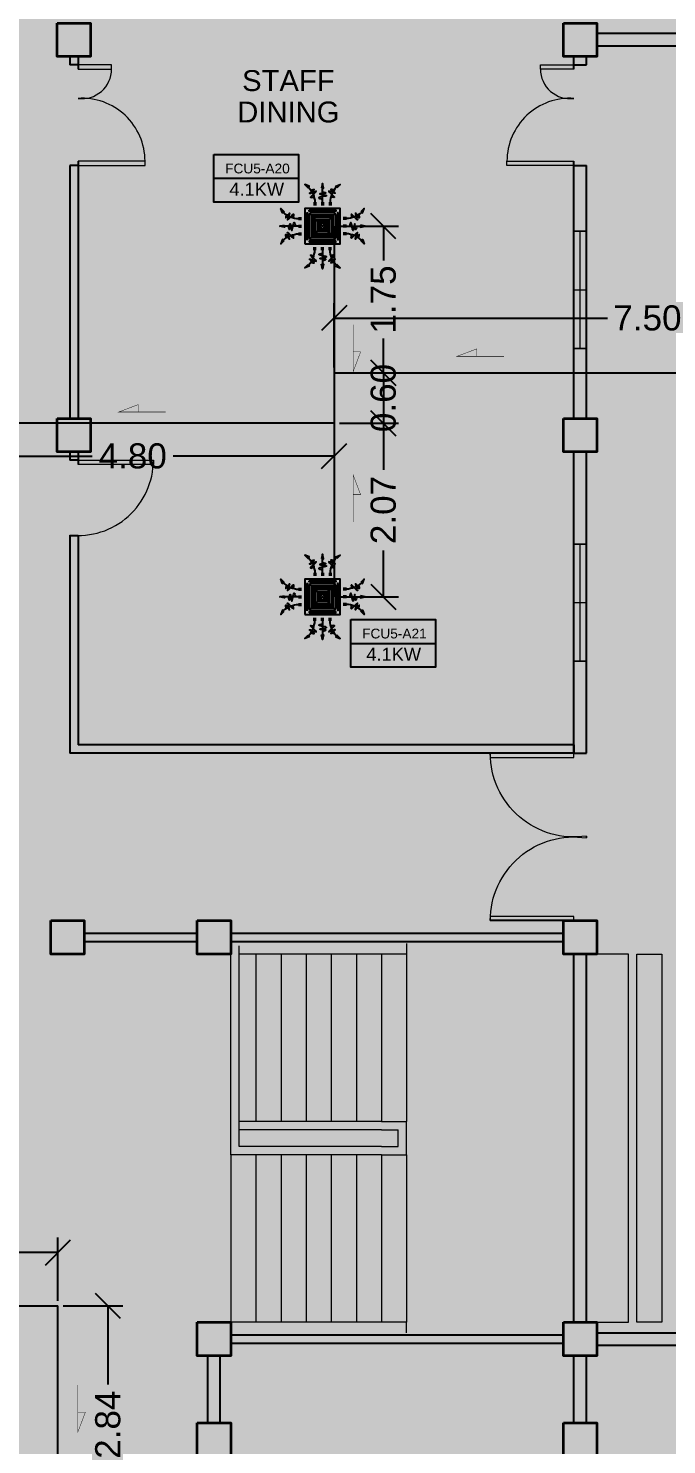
# Model space of a CAD drawing. Header units: millimetres. Extents: x -60 to 576, y -39 to 287.
# Drawn here: x 172.29 to 179.92, y 109.73 to 126.65 of the extents above; entities that cross this region are included whole.
import ezdxf

# ---------------------------------------------------------------- set-up
doc = ezdxf.new("R2010")
doc.units = ezdxf.units.MM
doc.header["$MEASUREMENT"] = 0
for name, color, linetype in [('AIR', 7, 'Continuous'), ('AIR-00', 7, 'Continuous'), ('AIR-01', 7, 'Continuous'), ('AIR-02', 7, 'Continuous'), ('AIR-04', 7, 'Continuous'), ('DRAIN PIPE', 7, 'Continuous'), ('fcu drain', 7, 'Continuous'), ('label', 7, 'Continuous'), ('Legends', 7, 'Continuous'), ('M-AC-TEXT', 7, 'Continuous')]:
    doc.layers.add(name, color=color, linetype=linetype)
doc.styles.add('ar-dim-axis', font='romans.shx', dxfattribs={"width": 0.8})
doc.styles.add('OIP FONT', font='GOTHIC.TTF', dxfattribs={"height": 150})
doc.styles.get("Standard").update_dxf_attribs({"font": 'arial.ttf'})
doc.styles.add('SWISSLT175', font='swissl.ttf', dxfattribs={"height": 0.175})
doc.dimstyles.new('ar-dim-axis', dxfattribs={"dimtxt": 350, "dimasz": 250, "dimexe": 75, "dimexo": 75, "dimgap": 200, "dimtad": 1, "dimdec": 0, "dimzin": 12, "dimdsep": 46, "dimtxsty": 'ar-dim-axis', "dimblk": 'ARCHTICK', "dimcen": 120, "dimclrd": 11, "dimclre": 8, "dimclrt": 4, "dimadec": 0, "dimazin": 3, "dimtm": 1, "dimtfac": 1, "dimtdec": 0, "dimtix": 1, "dimtmove": 2, "dimatfit": 3, "dimldrblk": 'ARCHTICK', "dimfxl": 1, "dimtolj": 1, "dimtzin": 0, "dimarcsym": 1})
doc.dimstyles.new('Copy of dimension', dxfattribs={"dimtxt": 0.3, "dimasz": 0.3, "dimexe": 0.18, "dimexo": 0.0625, "dimgap": 0.09, "dimtad": 0, "dimzin": 0, "dimdsep": 46, "dimtxsty": 'Standard', "dimblk": 'OBLIQUE', "dimcen": 0.09, "dimclrd": 256, "dimclre": 256, "dimclrt": 256, "dimadec": 0, "dimazin": 0, "dimtfac": 1, "dimtofl": 0, "dimtmove": 0, "dimatfit": 3, "dimldrblk": 'OBLIQUE', "dimfxl": 1, "dimtolj": 1, "dimtzin": 0, "dimarcsym": 0})

# ---------------------------------------------------------------- blocks, each defined once
blk = doc.blocks.new('_ARCHTICK')
at = {"color": 0, "linetype": 'ByBlock', "const_width": 0.15}
blk.add_lwpolyline([(-0.5, -0.5), (0.5, 0.5)], dxfattribs=at)
blk = doc.blocks.new('FCU-13000P (CASSETTE SPLIT)')
at = {"layer": 'AIR-00', "ltscale": 3}
for p, q in [((-7.105427357601002e-15, 0.5227760220777427), (-7.105427357601002e-15, 0.999858067324416)), ((-0.1934974863815064, 0.5583965329426945), (-0.1934974863815064, 0.4871555112127943)), ((-0.1618149178217116, 0.5583965329426945), (-0.1618149178217116, 0.4871555112127943)), ((-0.01584128427990628, 0.5583965329426945), (-0.01584128427990628, 0.4871555112127943)), ((0.01584128427989029, 0.5583965329426945), (0.01584128427989029, 0.4871555112127943)), ((0.1618149178217116, 0.5583965329426945), (0.1618149178217116, 0.4871555112127943)), ((0.1934974863815064, 0.5583965329426945), (0.1934974863815064, 0.4871555112127943)), ((-0.5227760220777427, 7.105427357601002e-15), (-0.999858067324416, 7.105427357601002e-15)), ((-0.5583965329426945, 0.1934974863815064), (-0.4871555112127934, 0.1934974863815064)), ((-0.5583965329426945, 0.1618149178217116), (-0.4871555112127934, 0.1618149178217116)), ((-0.5583965329426945, 0.01584128427990628), (-0.4871555112127934, 0.01584128427990628)), ((0.5583965329426945, 0.1934974863815064), (0.4871555112127934, 0.1934974863815064)), ((0.5583965329426945, 0.1618149178217116), (0.4871555112127934, 0.1618149178217116)), ((0.5583965329426945, 0.01584128427990628), (0.4871555112127934, 0.01584128427990628)), ((0.5227760220777427, 7.105427357601002e-15), (0.999858067324416, 7.105427357601002e-15)), ((-0.5583965329426945, -0.01584128427989029), (-0.4871555112127934, -0.01584128427989029)), ((-0.5583965329426945, -0.1618149178217116), (-0.4871555112127934, -0.1618149178217116)), ((-0.5583965329426945, -0.1934974863815064), (-0.4871555112127934, -0.1934974863815064)), ((0.5583965329426945, -0.01584128427989029), (0.4871555112127934, -0.01584128427989029)), ((0.5583965329426945, -0.1618149178217116), (0.4871555112127934, -0.1618149178217116)), ((0.5583965329426945, -0.1934974863815064), (0.4871555112127934, -0.1934974863815064)), ((-0.1934974863815064, -0.5583965329426945), (-0.1934974863815064, -0.4871555112127943)), ((-0.1618149178217116, -0.5583965329426945), (-0.1618149178217116, -0.4871555112127943)), ((-0.01584128427990628, -0.5583965329426945), (-0.01584128427990628, -0.4871555112127943)), ((-7.105427357601002e-15, -0.5227760220777427), (-7.105427357601002e-15, -0.999858067324416)), ((0.01584128427989029, -0.5583965329426945), (0.01584128427989029, -0.4871555112127943)), ((0.1618149178217116, -0.5583965329426945), (0.1618149178217116, -0.4871555112127943)), ((0.1934974863815064, -0.5583965329426945), (0.1934974863815064, -0.4871555112127943))]:
    blk.add_line(p, q, dxfattribs=at)
at = {"layer": 'AIR-00'}
for p, q in [((0.2953553390593271, -0.2953553390593253), (-0.2953553390593271, 0.2953553390593253)), ((0.2953553390593271, 0.2953553390593253), (-0.2953553390593271, -0.2953553390593253))]:
    blk.add_line(p, q, dxfattribs=at)
at = {"layer": 'AIR-00', "ltscale": 3}
for points in [[(-0.02231249897048215, 0.8900557322108931), (0.02231249897046617, 0.8900557322108931), (-8.881784197001252e-15, 0.999858067324416)], [(-0.3354339739758903, 0.8949367535147612), (-0.311302411150054, 0.9324741763992979), (-0.4157311477908916, 0.9730825421665728)], [(0.3354339739758903, 0.8949367535147612), (0.311302411150054, 0.9324741763992979), (0.4157311477908916, 0.9730825421665728)], [(-0.8949367535147612, 0.3354339739758903), (-0.9324741763992979, 0.311302411150054), (-0.9730825421665728, 0.4157311477908916)], [(0.8949367535147612, 0.3354339739758903), (0.9324741763992979, 0.311302411150054), (0.9730825421665728, 0.4157311477908916)], [(-0.8900557322108931, 0.02231249897048215), (-0.8900557322108931, -0.02231249897046617), (-0.999858067324416, 8.881784197001252e-15)], [(0.8900557322108931, 0.02231249897048215), (0.8900557322108931, -0.02231249897046617), (0.999858067324416, 8.881784197001252e-15)], [(-0.8949367535147612, -0.3354339739758903), (-0.9324741763992979, -0.311302411150054), (-0.9730825421665728, -0.4157311477908916)], [(0.8949367535147612, -0.3354339739758903), (0.9324741763992979, -0.311302411150054), (0.9730825421665728, -0.4157311477908916)], [(-0.3354339739758903, -0.8949367535147612), (-0.311302411150054, -0.9324741763992979), (-0.4157311477908916, -0.9730825421665728)], [(-0.02231249897048215, -0.8900557322108931), (0.02231249897046617, -0.8900557322108931), (-8.881784197001252e-15, -0.999858067324416)], [(0.3354339739758903, -0.8949367535147612), (0.311302411150054, -0.9324741763992979), (0.4157311477908916, -0.9730825421665728)]]:
    blk.add_lwpolyline(points, close=True, dxfattribs=at)
at = {"layer": 'AIR-00'}
for points in [[(-0.3233681925629757, 0.9137054649570295, -0.1718088678768037), (-0.1776562021016108, 0.5583965329426945), (-0.1776562021016108, 0.5222310829013512)], [(0.3233681925629757, 0.9137054649570295, 0.1718088678768037), (0.1776562021016108, 0.5583965329426945), (0.1776562021016108, 0.5222310829013512)], [(-0.9137054649570295, 0.3233681925629757, 0.1718088678768037), (-0.5583965329426945, 0.1776562021016108), (-0.5222310829013512, 0.1776562021016108)], [(0.9137054649570295, 0.3233681925629757, -0.1718088678768037), (0.5583965329426945, 0.1776562021016108), (0.5222310829013512, 0.1776562021016108)], [(-0.9137054649570295, -0.3233681925629757, -0.1718088678768037), (-0.5583965329426945, -0.1776562021016108), (-0.5222310829013512, -0.1776562021016108)], [(0.9137054649570295, -0.3233681925629757, 0.1718088678768037), (0.5583965329426945, -0.1776562021016108), (0.5222310829013512, -0.1776562021016108)], [(-0.3233681925629757, -0.9137054649570295, 0.1718088678768037), (-0.1776562021016108, -0.5583965329426945), (-0.1776562021016108, -0.5222310829013512)], [(0.3233681925629757, -0.9137054649570295, -0.1718088678768037), (0.1776562021016108, -0.5583965329426945), (0.1776562021016108, -0.5222310829013512)]]:
    blk.add_lwpolyline(points, format="xyb", dxfattribs=at)
for points in [[(-0.2599999999999998, -0.259999999999998), (0.2599999999999998, -0.2599999999999962), (0.2600000000000007, 0.259999999999998), (-0.2599999999999998, 0.259999999999998)], [(-0.2100000000000009, -0.2099999999999991), (0.2100000000000026, -0.2099999999999973), (0.2100000000000009, 0.2099999999999991), (-0.2100000000000009, 0.2099999999999991)], [(-0.160000000000001, -0.1599999999999984), (0.1600000000000028, -0.1599999999999966), (0.160000000000001, 0.1599999999999984), (-0.160000000000001, 0.1599999999999984)], [(-0.1100000000000012, -0.1099999999999994), (0.110000000000003, -0.1099999999999977), (0.1100000000000012, 0.1099999999999994), (-0.1100000000000012, 0.1099999999999994)], [(-0.06000000000000139, -0.05999999999999872), (0.06000000000000316, -0.05999999999999694), (0.06000000000000139, 0.05999999999999872), (-0.06000000000000139, 0.05999999999999872)]]:
    blk.add_lwpolyline(points, close=True, dxfattribs=at)
at = {"layer": 'AIR-00', "ltscale": 3}
for points in [[(-0.2677478374719957, 0.8404580605517644), (-0.2311577860871346, 0.8521369272970549), (-0.1336933111678267, 0.8824412830765702), (-0.422244853896613, 0.7038013426221994), (0.004842014239526904, 0.9030058120233662), (-0.358385268367277, 0.6454544827540296), (-0.2387546223537829, 0.6780035992551685), (-0.199446847060301, 0.6895241051866989)], [(0.2677478374719957, 0.8404580605517644), (0.2311577860871346, 0.8521369272970549), (0.1336933111678267, 0.8824412830765702), (0.422244853896613, 0.7038013426221994), (-0.004842014239526904, 0.9030058120233662), (0.358385268367277, 0.6454544827540296), (0.2387546223537829, 0.6780035992551685), (0.199446847060301, 0.6895241051866989)], [(-0.8404580605517644, 0.2677478374719957), (-0.8521369272970549, 0.2311577860871346), (-0.8824412830765702, 0.1336933111678267), (-0.7038013426221994, 0.422244853896613), (-0.9030058120233662, -0.004842014239526904), (-0.6454544827540296, 0.358385268367277), (-0.6780035992551685, 0.2387546223537829), (-0.6895241051866989, 0.199446847060301)], [(0.8404580605517644, 0.2677478374719957), (0.8521369272970549, 0.2311577860871346), (0.8824412830765702, 0.1336933111678267), (0.7038013426221994, 0.422244853896613), (0.9030058120233662, -0.004842014239526904), (0.6454544827540296, 0.358385268367277), (0.6780035992551685, 0.2387546223537829), (0.6895241051866989, 0.199446847060301)], [(-0.8404580605517644, -0.2677478374719957), (-0.8521369272970549, -0.2311577860871346), (-0.8824412830765702, -0.1336933111678267), (-0.7038013426221994, -0.422244853896613), (-0.9030058120233662, 0.004842014239526904), (-0.6454544827540296, -0.358385268367277), (-0.6780035992551685, -0.2387546223537829), (-0.6895241051866989, -0.199446847060301)], [(0.8404580605517644, -0.2677478374719957), (0.8521369272970549, -0.2311577860871346), (0.8824412830765702, -0.1336933111678267), (0.7038013426221994, -0.422244853896613), (0.9030058120233662, 0.004842014239526904), (0.6454544827540296, -0.358385268367277), (0.6780035992551685, -0.2387546223537829), (0.6895241051866989, -0.199446847060301)], [(-0.2677478374719957, -0.8404580605517644), (-0.2311577860871346, -0.8521369272970549), (-0.1336933111678267, -0.8824412830765702), (-0.422244853896613, -0.7038013426221994), (0.004842014239526904, -0.9030058120233662), (-0.358385268367277, -0.6454544827540296), (-0.2387546223537829, -0.6780035992551685), (-0.199446847060301, -0.6895241051866989)], [(0.2677478374719957, -0.8404580605517644), (0.2311577860871346, -0.8521369272970549), (0.1336933111678267, -0.8824412830765702), (0.422244853896613, -0.7038013426221994), (-0.004842014239526904, -0.9030058120233662), (0.358385268367277, -0.6454544827540296), (0.2387546223537829, -0.6780035992551685), (0.199446847060301, -0.6895241051866989)]]:
    blk.add_open_spline(points, degree=3, knots=[0.003283373016645994, 0.003283373016645994, 0.003283373016645994, 0.003283373016645994, 0.07125673401182435, 0.1924074622850254, 0.3347111145698326, 0.5062144727996265, 0.5813292033149298, 0.5813292033149298, 0.5813292033149298, 0.5813292033149298], dxfattribs=at)
for points in [[(-8.881784197001252e-15, 0.7998245828525512), (0.07656577961462041, 0.77607757560925), (-0.05808428128809773, 0.7549690294354541), (0.09768727811871436, 0.7180292880357495), (-0.08712642193214215, 0.6626196044680484), (-8.881784197001252e-15, 0.6309567852073492)], [(-0.7998245828525512, 8.881784197001252e-15), (-0.77607757560925, -0.07656577961462041), (-0.7549690294354541, 0.05808428128809773), (-0.7180292880357495, -0.09768727811871436), (-0.6626196044680484, 0.08712642193214215), (-0.6309567852073492, 8.881784197001252e-15)], [(0.7998245828525512, 8.881784197001252e-15), (0.77607757560925, -0.07656577961462041), (0.7549690294354541, 0.05808428128809773), (0.7180292880357495, -0.09768727811871436), (0.6626196044680484, 0.08712642193214215), (0.6309567852073492, 8.881784197001252e-15)], [(-8.881784197001252e-15, -0.7998245828525512), (0.07656577961462041, -0.77607757560925), (-0.05808428128809773, -0.7549690294354541), (0.09768727811871436, -0.7180292880357495), (-0.08712642193214215, -0.6626196044680484), (-8.881784197001252e-15, -0.6309567852073492)]]:
    blk.add_spline(points, degree=3, dxfattribs=at)
for points in [[(-7.993605777301127e-15, 0.999858067324416), (-0.02231249897048304, 0.8900557322108931), (0.02231249897046528, 0.8900557322108931)], [(-0.4157311477908907, 0.9730825421665728), (-0.3354339739758911, 0.8949367535147612), (-0.3113024111500549, 0.9324741763992979)], [(0.4157311477908889, 0.9730825421665728), (0.3354339739758894, 0.8949367535147612), (0.3113024111500531, 0.9324741763992979)], [(-0.9730825421665728, 0.4157311477908898), (-0.8949367535147612, 0.3354339739758903), (-0.9324741763992979, 0.311302411150054)], [(0.9730825421665728, 0.4157311477908898), (0.8949367535147612, 0.3354339739758903), (0.9324741763992979, 0.311302411150054)], [(-0.999858067324416, 7.105427357601002e-15), (-0.8900557322108922, 0.02231249897048215), (-0.8900557322108922, -0.02231249897046617)], [(0.999858067324416, 7.105427357601002e-15), (0.8900557322108922, 0.02231249897048215), (0.8900557322108922, -0.02231249897046617)], [(-0.9730825421665728, -0.4157311477908898), (-0.8949367535147612, -0.3354339739758903), (-0.9324741763992979, -0.311302411150054)], [(0.9730825421665728, -0.4157311477908898), (0.8949367535147612, -0.3354339739758903), (0.9324741763992979, -0.311302411150054)], [(-0.4157311477908907, -0.9730825421665728), (-0.3354339739758911, -0.8949367535147612), (-0.3113024111500549, -0.9324741763992979)], [(-7.993605777301127e-15, -0.999858067324416), (-0.02231249897048304, -0.8900557322108931), (0.02231249897046528, -0.8900557322108931)], [(0.4157311477908889, -0.9730825421665728), (0.3354339739758894, -0.8949367535147612), (0.3113024111500531, -0.9324741763992979)]]:
    blk.add_solid(points, dxfattribs=at)
at = {"layer": 'AIR-01'}
for points in [[(-0.3100000000000005, 0.3724999999999987), (0.3100000000000005, 0.3724999999999987), (0.3100000000000005, 0.3475000000000001), (-0.3100000000000005, 0.3475000000000001)], [(-0.3725000000000005, 0.3099999999999987), (-0.3475000000000001, 0.3099999999999987), (-0.3475000000000001, -0.3099999999999987), (-0.3725000000000005, -0.3099999999999987)], [(0.3725000000000005, 0.3099999999999987), (0.3475000000000001, 0.3099999999999987), (0.3475000000000001, -0.3099999999999987), (0.3725000000000005, -0.3099999999999987)], [(-0.3100000000000005, -0.3724999999999987), (0.3100000000000005, -0.3724999999999987), (0.3100000000000005, -0.3475000000000001), (-0.3100000000000005, -0.3475000000000001)]]:
    blk.add_lwpolyline(points, close=True, dxfattribs=at)
at = {"layer": 'AIR-02'}
blk.add_lwpolyline([(-0.2600000000000007, -0.3099999999999987), (0.2600000000000016, -0.3099999999999969, 0.414213562373095), (0.3100000000000014, -0.2599999999999962), (0.3100000000000005, 0.259999999999998, 0.4142135623730945), (0.2600000000000007, 0.3099999999999987), (-0.2600000000000007, 0.3099999999999987, 0.414213562373095), (-0.3100000000000005, 0.259999999999998), (-0.3100000000000005, -0.259999999999998, 0.414213562373095)], format="xyb", close=True, dxfattribs=at)
at = {"layer": 'AIR-04'}
blk.add_lwpolyline([(-0.4100000000000001, -0.4100000000000001), (0.4100000000000001, -0.4100000000000001), (0.4100000000000001, 0.4100000000000001), (-0.4100000000000001, 0.4100000000000001)], close=True, dxfattribs=at)
blk = doc.blocks.new('_Oblique')
at = {"color": 0, "linetype": 'ByBlock', "lineweight": -2}
blk.add_line((-0.5, -0.5), (0.5, 0.5), dxfattribs=at)
blk = doc.blocks.new('*D77')
at = {"lineweight": -2, "transparency": 16777216}
for p, q in [((171.1295738068272, 121.8719410295732), (171.1295738068272, 121.3620189041339)), ((175.9441591616903, 121.8719410295732), (175.9441591616903, 121.3620189041339)), ((171.1295738068272, 121.5420189041339), (173.0517095947635, 121.5420189041339)), ((175.9441591616903, 121.5420189041339), (174.022023373754, 121.5420189041339))]:
    blk.add_line(p, q, dxfattribs=at)
at = {"layer": 'Defpoints', "color": 0, "transparency": 16777216}
for p in [(171.1295738068272, 121.9344410295732), (175.9441591616903, 121.9344410295732), (171.1295738068272, 121.5420189041339)]:
    blk.add_point(p, dxfattribs=at)
at = {"lineweight": -2, "transparency": 16777216, "xscale": 0.3, "yscale": 0.3, "zscale": 0.3, "rotation": 180}
blk.add_blockref('_Oblique', (171.1295738068272, 121.5420189041339), dxfattribs=at)
at = {"lineweight": -2, "transparency": 16777216, "xscale": 0.3, "yscale": 0.3, "zscale": 0.3}
blk.add_blockref('_Oblique', (175.9441591616903, 121.5420189041339), dxfattribs=at)
at = {"transparency": 16777216, "insert": (173.5368664842588, 121.5420189041339), "char_height": 0.3, "attachment_point": 5}
blk.add_mtext('\\A1;4.80', dxfattribs=at)
blk = doc.blocks.new('*D78')
at = {"lineweight": -2, "transparency": 16777216}
for p, q in [((176.0066591616904, 121.9344410295733), (176.711705562499, 121.9344410295733)), ((176.531705562499, 121.9344410295733), (176.531705562499, 121.3793379837915)), ((176.531705562499, 119.8598556747082), (176.531705562499, 120.41495872049)), ((176.0066591616831, 119.8598556747082), (176.711705562499, 119.8598556747082))]:
    blk.add_line(p, q, dxfattribs=at)
at = {"layer": 'Defpoints', "color": 0, "transparency": 16777216}
for p in [(175.9441591616904, 121.9344410295733), (175.9441591616831, 119.8598556747082), (176.531705562499, 119.8598556747082)]:
    blk.add_point(p, dxfattribs=at)
at = {"lineweight": -2, "transparency": 16777216, "xscale": 0.3, "yscale": 0.3, "zscale": 0.3}
for p, rotation in [((176.531705562499, 121.9344410295733), 90), ((176.531705562499, 119.8598556747082), 270)]:
    blk.add_blockref('_Oblique', p, dxfattribs=dict(at, rotation=rotation))
at = {"transparency": 16777216, "insert": (176.531705562499, 120.8971483521406), "char_height": 0.3, "attachment_point": 5, "rotation": 90}
blk.add_mtext('\\A1;2.07', dxfattribs=at)
blk = doc.blocks.new('*D79')
at = {"lineweight": -2, "transparency": 16777216}
for p, q in [((176.0066591616831, 122.5369576019309), (176.7117055624989, 122.5369576019309)), ((176.5317055624989, 122.5369576019309), (176.5317055624989, 121.9344410295733)), ((176.0066591616831, 121.9344410295733), (176.7117055624989, 121.9344410295733))]:
    blk.add_line(p, q, dxfattribs=at)
at = {"layer": 'Defpoints', "color": 0, "transparency": 16777216}
for p in [(175.9441591616831, 122.5369576019309), (175.9441591616831, 121.9344410295733), (176.5317055624989, 121.9344410295733)]:
    blk.add_point(p, dxfattribs=at)
at = {"lineweight": -2, "transparency": 16777216, "xscale": 0.3, "yscale": 0.3, "zscale": 0.3}
for p, rotation in [((176.5317055624989, 122.5369576019309), 90), ((176.5317055624989, 121.9344410295733), 270)]:
    blk.add_blockref('_Oblique', p, dxfattribs=dict(at, rotation=rotation))
at = {"transparency": 16777216, "insert": (176.5317055624989, 122.235699315752), "char_height": 0.3, "attachment_point": 5, "rotation": 90}
blk.add_mtext('\\A1;0.60', dxfattribs=at)
blk = doc.blocks.new('*D80')
at = {"lineweight": -2, "transparency": 16777216}
for p, q in [((176.0066591616831, 124.2890263844227), (176.711705562499, 124.2890263844227)), ((176.531705562499, 124.2890263844227), (176.531705562499, 123.8796291009531)), ((176.531705562499, 122.5369576019309), (176.531705562499, 122.9463548854006)), ((176.0066591616831, 122.5369576019309), (176.711705562499, 122.5369576019309))]:
    blk.add_line(p, q, dxfattribs=at)
at = {"layer": 'Defpoints', "color": 0, "transparency": 16777216}
for p in [(175.9441591616831, 124.2890263844227), (176.531705562499, 124.2890263844227), (175.9441591616831, 122.5369576019309)]:
    blk.add_point(p, dxfattribs=at)
at = {"lineweight": -2, "transparency": 16777216, "xscale": 0.3, "yscale": 0.3, "zscale": 0.3}
for p, rotation in [((176.531705562499, 124.2890263844227), 90), ((176.531705562499, 122.5369576019309), 270)]:
    blk.add_blockref('_Oblique', p, dxfattribs=dict(at, rotation=rotation))
at = {"transparency": 16777216, "insert": (176.531705562499, 123.4129919931767), "char_height": 0.3, "attachment_point": 5, "rotation": 90}
blk.add_mtext('\\A1;1.75', dxfattribs=at)
blk = doc.blocks.new('*D81')
at = {"lineweight": -2, "transparency": 16777216}
for p, q in [((175.944159161683, 122.5994576019309), (175.944159161683, 123.3710339835874)), ((183.4295738068228, 122.5994576019309), (183.4295738068228, 123.3710339835874)), ((175.944159161683, 123.1910339835874), (179.2089742605149, 123.1910339835874)), ((183.4295738068228, 123.1910339835874), (180.164758707991, 123.1910339835874))]:
    blk.add_line(p, q, dxfattribs=at)
at = {"layer": 'Defpoints', "color": 0, "transparency": 16777216}
for p in [(183.4295738068228, 123.1910339835874), (175.944159161683, 122.5369576019309), (183.4295738068228, 122.5369576019309)]:
    blk.add_point(p, dxfattribs=at)
at = {"lineweight": -2, "transparency": 16777216, "xscale": 0.3, "yscale": 0.3, "zscale": 0.3, "rotation": 180}
blk.add_blockref('_Oblique', (175.944159161683, 123.1910339835874), dxfattribs=at)
at = {"lineweight": -2, "transparency": 16777216, "xscale": 0.3, "yscale": 0.3, "zscale": 0.3}
blk.add_blockref('_Oblique', (183.4295738068228, 123.1910339835874), dxfattribs=at)
at = {"transparency": 16777216, "insert": (179.6868664842529, 123.1910339835874), "char_height": 0.3, "attachment_point": 5}
blk.add_mtext('\\A1;7.50', dxfattribs=at)
blk = doc.blocks.new('*D103')
at = {"lineweight": -2, "transparency": 16777216}
for p, q in [((169.1692584455866, 111.4485383554845), (169.1692584455866, 112.203855637693)), ((172.6438438004313, 111.4485383554845), (172.6438438004313, 112.203855637693)), ((169.1692584455866, 112.023855637693), (170.4270217914946, 112.023855637693)), ((172.6438438004313, 112.023855637693), (171.3860804545233, 112.023855637693))]:
    blk.add_line(p, q, dxfattribs=at)
at = {"layer": 'Defpoints', "color": 0, "transparency": 16777216}
for p in [(172.6438438004313, 112.023855637693), (169.1692584455866, 111.3860383554845), (172.6438438004313, 111.3860383554845)]:
    blk.add_point(p, dxfattribs=at)
at = {"lineweight": -2, "transparency": 16777216, "xscale": 0.3, "yscale": 0.3, "zscale": 0.3, "rotation": 180}
blk.add_blockref('_Oblique', (169.1692584455866, 112.023855637693), dxfattribs=at)
at = {"lineweight": -2, "transparency": 16777216, "xscale": 0.3, "yscale": 0.3, "zscale": 0.3}
blk.add_blockref('_Oblique', (172.6438438004313, 112.023855637693), dxfattribs=at)
at = {"transparency": 16777216, "insert": (170.9065511230089, 112.023855637693), "char_height": 0.3, "attachment_point": 5}
blk.add_mtext('\\A1;3.47', dxfattribs=at)
blk = doc.blocks.new('*D104')
at = {"lineweight": -2, "transparency": 16777216}
for p, q in [((172.7063438004314, 111.3860383554846), (173.4203392209088, 111.3860383554846)), ((173.2403392209088, 111.3860383554846), (173.2403392209088, 110.4482546234989)), ((173.2403392209088, 108.5473194590439), (173.2403392209088, 109.4851031910296)), ((172.7063438004314, 108.5473194590439), (173.4203392209088, 108.5473194590439))]:
    blk.add_line(p, q, dxfattribs=at)
at = {"layer": 'Defpoints', "color": 0, "transparency": 16777216}
for p in [(172.6438438004314, 111.3860383554846), (172.6438438004314, 108.5473194590439), (173.2403392209088, 108.5473194590439)]:
    blk.add_point(p, dxfattribs=at)
at = {"lineweight": -2, "transparency": 16777216, "xscale": 0.3, "yscale": 0.3, "zscale": 0.3}
for p, rotation in [((173.2403392209088, 111.3860383554846), 90), ((173.2403392209088, 108.5473194590439), 270)]:
    blk.add_blockref('_Oblique', p, dxfattribs=dict(at, rotation=rotation))
at = {"transparency": 16777216, "insert": (173.2403392209088, 109.9666789072641), "char_height": 0.3, "attachment_point": 5, "rotation": 90}
blk.add_mtext('\\A1;2.84', dxfattribs=at)

msp = doc.modelspace()

# ---------------------------------------------------------------- linework, layer by layer
at = {"color": 8, "lineweight": 25}
for p, q in [((184.6838267132823, 126.5910339835889), (179.0838267132765, 126.5910339835889)), ((184.6838267132823, 126.4410339835874), (179.0838267132765, 126.4410339835874)), ((172.7838267132881, 126.3160339835874), (172.7838267132881, 126.2160339835889)), ((172.8838267132939, 126.3160339835874), (172.8838267132939, 126.166033983586)), ((172.8838267132939, 126.3160339835874), (172.8838267132939, 126.2160339835889)), ((178.8088344151745, 126.166033983586), (178.808834351699, 126.3160339835874)), ((178.9588318549338, 126.2160340470643), (178.9588318126168, 126.3160339835874)), ((172.8838267132939, 126.2160339835889), (172.7838267132881, 126.2160339835889)), ((178.8088318126081, 126.2160339835889), (178.9588318549338, 126.2160340470643)), ((172.7838267132881, 125.0160339835845), (172.7838267132881, 121.9923026947206)), ((172.8838267132939, 125.0160339835845), (172.7838267132881, 125.0160339835845)), ((172.8838267132939, 125.0660339835874), (172.8838267132939, 121.9923026947206)), ((178.8088323627432, 125.0160339835845), (178.9588349018283, 125.0160340470673)), ((178.8088361819516, 121.9910339835903), (178.8088348806611, 125.0660339835874)), ((178.9588361819458, 121.9910339835903), (178.9588349018283, 125.0160340470673)), ((172.7838267132881, 121.5923026947191), (172.7838267132881, 121.4923026947133)), ((172.8838267132939, 121.5923026947191), (172.8838267132939, 121.4923026947206)), ((178.8088378750087, 117.9902104956989), (178.8088363512195, 121.5910339835889)), ((178.9588378750175, 117.990210498813), (178.9588363512136, 121.5910339835889)), ((172.8838267132939, 121.4923026947206), (172.7838267132881, 121.4923026947206)), ((172.7838267132881, 120.5978755037202), (172.7838267132881, 117.9902104956989)), ((172.7838267132881, 120.5923026947191), (172.8838267132939, 120.5923026947191)), ((172.8838267132939, 120.5923026947191), (172.8838267132939, 118.0902104956974)), ((178.8088387213772, 118.0902104956974), (172.8838267132939, 118.0902104956974)), ((178.8088387213772, 117.9902104956989), (172.8838267132939, 117.9902104956989)), ((178.8088387213772, 117.9902104956989), (178.9588387213714, 117.990210498813)), ((172.9588438004409, 115.8402104956974), (174.3088438004322, 115.8402104956974)), ((174.7088438004264, 115.8402104956974), (178.6838438004322, 115.8402104956974)), ((172.9588438004409, 115.7402104956989), (174.3088438004322, 115.7402104956989)), ((174.7088438004264, 115.7402104956989), (178.6838438004322, 115.7402104956989)), ((178.80884075265, 111.1902104957032), (178.8088388906451, 115.5902104956974)), ((178.9588407526441, 111.1902104957032), (178.9588388906538, 115.5902104956974)), ((174.7088438004264, 111.0402104957091), (178.6838438004322, 111.0402104957091)), ((179.0838438004264, 111.0652104957032), (180.8838438004293, 111.0652104957032)), ((174.7088438004264, 110.9402104957032), (178.6838438004322, 110.9402104957032)), ((179.0838438004264, 110.9152104957091), (180.9338438004322, 110.9152104957091)), ((174.4338438004322, 109.9881182966844), (174.4338438004322, 110.7902104957091)), ((174.5838438004264, 109.9881182966844), (174.5838438004264, 110.7902104957091)), ((178.8088412613558, 109.9881182966844), (178.8088409219178, 110.7902104957091)), ((178.95884126135, 109.9881182966844), (178.958840921912, 110.7902104957091))]:
    msp.add_line(p, q, dxfattribs=at)
at = {"color": 8, "lineweight": 9}
for p, q in [((178.9588355313005, 124.228533983586), (178.8088355313064, 124.228533983586)), ((178.883835531318, 122.8285339835845), (178.883835531318, 124.228533983586)), ((178.8088355313064, 123.5285339835889), (178.9588355313005, 123.5285339835889)), ((178.9588369859973, 123.4910339835903), (178.9588369859973, 123.1910339835874)), ((178.9588369859973, 123.0910339835889), (178.9588369859973, 122.3910339835918)), ((178.8088355313064, 122.8285339835845), (178.9588355313005, 122.8285339835845)), ((178.9588369859973, 122.291033983586), (178.9588369859973, 121.9910339835903)), ((178.9588369859973, 121.5910339835889), (178.9588369859973, 121.291033983586)), ((178.9588369859973, 121.1910339835874), (178.9588369859973, 120.4910339835903)), ((178.9588371131228, 120.4906222396446), (178.8088371131286, 120.4906222396446)), ((178.8838371131112, 119.0906222396432), (178.8838371131112, 120.4906222396446)), ((178.9588369859973, 120.3910339835918), (178.9588369859973, 120.0910339835889)), ((178.8088371131286, 119.7906222396402), (178.9588371131228, 119.7906222396402)), ((178.9588369859973, 119.6910339835874), (178.9588369859973, 119.3910339835918)), ((178.9588369859973, 119.291033983586), (178.9588369859973, 118.5910339835889)), ((178.8088371131286, 119.0906222396432), (178.9588371131228, 119.0906222396432)), ((178.9588369859973, 118.4910339835903), (178.9588369859973, 118.1910339835874)), ((174.8088438004322, 115.5902104956974), (174.8088438004322, 115.6902104957032)), ((176.8088438004322, 115.7152104956974), (176.8088438004322, 115.5902104956974)), ((174.7088438004264, 113.1902104957032), (174.7088438004264, 115.5902104956974)), ((174.8088438004322, 113.29021049568), (174.8088438004322, 115.5902104956974)), ((176.8088438004322, 115.5902104956974), (174.8088438004322, 115.5902104956974)), ((175.0088438004293, 115.5902104956974), (175.0088438004293, 113.5902104956974)), ((175.3088438004322, 115.5902104956974), (175.3088438004322, 113.5902104956974)), ((175.6088438004205, 115.5902104956974), (175.6088438004205, 113.5902104956974)), ((175.908843800438, 115.5902104956974), (175.908843800438, 113.5902104956974)), ((176.2088438004264, 115.5902104956974), (176.2088438004264, 113.5902104956974)), ((176.5088438004293, 115.5902104956974), (176.5088438004293, 113.5902104956974)), ((176.8088438004322, 115.5902104956974), (176.8088438004322, 113.5902104956974)), ((179.4588407526441, 115.5902104956974), (179.0838438004264, 115.5902104956974)), ((179.4588407526441, 111.1902104957032), (179.4588407526441, 115.5902104956974)), ((179.55884075265, 111.1902104957032), (179.55884075265, 115.5902104956974)), ((179.55884075265, 115.5902104956974), (179.8588407526383, 115.5902104956974)), ((179.8588407526383, 115.5902104956974), (179.8588407526383, 111.1902104957032)), ((176.5088438004293, 113.5902104956974), (174.8088438004322, 113.5902104956974)), ((176.5088438004293, 113.5902104956974), (176.8088438004322, 113.5902104956974)), ((176.8088438004322, 113.4902104956916), (176.8088438004322, 113.5902104956974)), ((176.5088438004293, 113.4902104956916), (174.8088438004322, 113.4902104956916)), ((176.5088438004293, 113.4902104956916), (176.7088438004264, 113.4902104956916)), ((176.7088438004264, 113.29021049568), (176.7088438004264, 113.4902104956916)), ((176.8088438004322, 113.29021049568), (176.8088438004322, 113.4902104956916)), ((176.5088438004293, 113.29021049568), (174.8088438004322, 113.29021049568)), ((176.5088438004293, 113.29021049568), (176.7088438004264, 113.29021049568)), ((176.8088438004322, 113.1902104957032), (176.8088438004322, 113.29021049568)), ((176.5088438004293, 113.1902104957032), (174.7088438004264, 113.1902104957032)), ((174.7088438004264, 113.1902104957032), (174.7088438004264, 111.1902104957032)), ((175.0088438004293, 113.1902104957032), (175.0088438004293, 111.1902104957032)), ((175.3088438004322, 113.1902104957032), (175.3088438004322, 111.1902104957032)), ((175.6088438004205, 113.1902104957032), (175.6088438004205, 111.1902104957032)), ((175.908843800438, 113.1902104957032), (175.908843800438, 111.1902104957032)), ((176.2088438004264, 113.1902104957032), (176.2088438004264, 111.1902104957032)), ((176.5088438004293, 113.1902104957032), (176.5088438004293, 111.1902104957032)), ((176.5088438004293, 113.1902104957032), (176.8088438004322, 113.1902104957032)), ((176.8088438004322, 113.1902104957032), (176.8088438004322, 111.1902104957032)), ((176.8088438004322, 111.1902104957032), (174.7088438004264, 111.1902104957032)), ((176.8088438004322, 111.0652104957032), (176.8088438004322, 111.1902104957032)), ((178.9588407526441, 111.1902104957032), (179.4588407526441, 111.1902104957032)), ((179.8588407526383, 111.1902104957032), (179.55884075265, 111.1902104957032))]:
    msp.add_line(p, q, dxfattribs=at)
at = {"color": 8, "lineweight": -2}
for p, q in [((172.8838267132939, 121.5923026947191), (172.8838267132939, 121.4423026947177)), ((172.7838267132881, 120.5978755037202), (172.7838267132881, 120.5923026947191)), ((172.8838267132939, 117.9902104956989), (172.7838267132881, 117.9902104956989)), ((178.8088387213772, 117.990210498813), (177.8088387213772, 117.990210498813)), ((178.8088378326918, 118.0902104956974), (178.8088362485994, 117.990210498813)), ((178.8088387213772, 115.990210498813), (177.8088387213772, 115.990210498813))]:
    msp.add_line(p, q, dxfattribs=at)
at = {"color": 8, "lineweight": 13}
for p, q in [((172.8838267132939, 121.4923026947206), (173.7838267132881, 121.4923026947206)), ((173.7838267132881, 121.4423026947177), (172.8838267132939, 121.4423026947177)), ((173.7838267132881, 121.4923026947206), (173.7838267132881, 121.4423026947177))]:
    msp.add_line(p, q, dxfattribs=at)
at = {"color": 8, "lineweight": 35}
for points in [[(172.6338267132939, 126.7160339835889), (173.0338267132881, 126.7160339835889), (173.0338267132881, 126.3160339835874), (172.6338267132939, 126.3160339835874)], [(178.6838267132823, 126.7160339835889), (179.0838267132765, 126.7160339835889), (179.0838267132765, 126.3160339835874), (178.6838267132823, 126.3160339835874)], [(172.6338267132939, 121.9923026947206), (173.0338267133027, 121.9923026947206), (173.0338267133027, 121.5923026947191), (172.6338267132939, 121.5923026947191)], [(178.6838267132823, 121.9910339835903), (179.0838267132765, 121.9910339835903), (179.0838267132765, 121.5910339835889), (178.6838267132823, 121.5910339835889)], [(172.5588438004322, 115.9902104956989), (172.9588438004409, 115.9902104956989), (172.9588438004409, 115.5902104956974), (172.5588438004322, 115.5902104956974)], [(174.3088438004322, 115.9902104956989), (174.7088438004264, 115.9902104956989), (174.7088438004264, 115.5902104956974), (174.3088438004322, 115.5902104956974)], [(178.6838438004322, 115.9902104956989), (179.0838438004264, 115.9902104956989), (179.0838438004264, 115.5902104956974), (178.6838438004322, 115.5902104956974)], [(174.3088438004322, 111.1902104957032), (174.7088438004264, 111.1902104957032), (174.7088438004264, 110.7902104957091), (174.3088438004322, 110.7902104957091)], [(178.6838438004322, 111.1902104957032), (179.0838438004264, 111.1902104957032), (179.0838438004264, 110.7902104957091), (178.6838438004322, 110.7902104957091)], [(174.3088438004322, 109.9881182966844), (174.7088438004264, 109.9881182966844), (174.7088438004264, 109.588118296683), (174.3088438004322, 109.588118296683)], [(178.6838438004322, 109.9881182966844), (179.0838438004264, 109.9881182966844), (179.0838438004264, 109.588118296683), (178.6838438004322, 109.588118296683)]]:
    msp.add_lwpolyline(points, close=True, dxfattribs=at)
at = {"color": 8, "lineweight": 13, "ltscale": 0.03}
for points in [[(172.8838267132939, 126.2160339835889), (172.8838267132939, 126.166033983586), (173.2838267132881, 126.166033983586), (173.2838267132881, 126.2160339835889)], [(178.8088318126081, 126.2160339835889), (178.8088318126081, 126.166033983586), (178.4088318125993, 126.166033983586), (178.4088318125993, 126.2160339835889)], [(172.8838267132939, 125.0660339835874), (172.8838267132939, 125.0160339835918), (173.6838267132968, 125.0160339835918), (173.6838267132968, 125.0660339835874)], [(178.8088318126081, 125.0660339835874), (178.8088318126081, 125.0160339835918), (178.0088318126052, 125.0160339835918), (178.0088318126052, 125.0660339835874)]]:
    msp.add_lwpolyline(points, close=True, dxfattribs=at)
at = {"color": 8, "lineweight": 9}
for points in [[(178.8088352350876, 124.228533983586), (178.9588369859973, 124.228533983586), (178.9588369859973, 122.8285339835845), (178.8088352350876, 122.8285339835845)], [(178.8088368168953, 120.4906222396446), (178.9588374093416, 120.4906222396446), (178.9588374093416, 119.0906222396432), (178.8088368168953, 119.0906222396432)]]:
    msp.add_lwpolyline(points, close=True, dxfattribs=at)
at = {"color": 8, "lineweight": 13}
msp.add_lwpolyline([(178.8088387213772, 115.9902104956989), (178.8088387213772, 116.0402104988086), (177.8088387213772, 116.0402104988086), (177.8088387213772, 115.990210498813, -0.4590339931705244), (178.9588387213714, 116.9788964954776), (178.9588387213714, 117.0015245021484), (178.9588387213714, 116.9788964954776), (178.9588387213714, 117.0015245021484, -0.4590339931704712), (177.8088387213772, 117.990210498813), (177.8088387213772, 117.9402104988101), (178.8088387213772, 117.9402104988101), (178.8088362485994, 117.990210498813)], format="xyb", dxfattribs=at)
at = {"color": 8, "lineweight": 13, "ltscale": 0.03}
for centre, radius, start, end in [((172.9307017132939, 126.166033983586), 0.3531250000000057, 262.3718503313789, 0), ((178.7619568126081, 126.166033983586), 0.3531250000000057, 180, 277.6281496686209), ((172.9322642132881, 125.0660339835874), 0.7515625000000057, 0, 93.69522053193536), ((178.7603943125993, 125.0660339835874), 0.7515625000000057, 86.30477946806467, 180)]:
    msp.add_arc(centre, radius, start, end, dxfattribs=at)
at = {"color": 8, "lineweight": 13}
msp.add_arc((172.8838267132939, 121.4923026947206), 0.8999999999999773, 263.6206297916635, 0, dxfattribs=at)
at = {"layer": 'DRAIN PIPE', "color": 7, "linetype": 'Continuous', "const_width": 0.005}
for points in [[(176.1712620638989, 123.1130368688089), (176.1712620638989, 122.552840947609), (176.2599872705448, 122.7877804920852), (176.1712620638989, 122.7877804920852)], [(177.9723594062413, 122.7342637005975), (177.4121634850414, 122.7342637005975), (177.6471030295176, 122.8229889072434), (177.6471030295176, 122.7342637005975)], [(173.9287550696515, 122.0681300583444), (173.3685591484516, 122.0681300583299), (173.6034986929278, 122.1568552649831), (173.6034986929278, 122.0681300583371)], [(176.1712620638989, 120.7558451903376), (176.1712620638989, 121.3160411115375), (176.2599872705448, 121.0811015670613), (176.1712620638989, 121.0811015670613)], [(172.8823337849369, 110.4415685540141), (172.8823337849369, 109.8813726328142), (172.9710589915828, 110.1163121772904), (172.8823337849369, 110.1163121772904)], [(172.8823337849369, 110.4415685540141), (172.8823337849369, 109.8813726328142), (172.9710589915828, 110.1163121772904), (172.8823337849369, 110.1163121772904)]]:
    msp.add_lwpolyline(points, dxfattribs=at)
at = {"layer": 'fcu drain', "linetype": 'Continuous'}
for p, q in [((175.944159161683, 124.2890263844226), (175.944159161683, 119.8598556747081)), ((175.9441591616903, 121.9344410295732), (171.1295738068272, 121.9344410295732)), ((169.1692584455866, 111.3860383554845), (172.6438438004313, 111.3860383554845)), ((172.643843800424, 105.216038355479), (172.643843800424, 111.3860383554845))]:
    msp.add_line(p, q, dxfattribs=at)
at = {"layer": 'fcu drain'}
msp.add_line((175.944159161683, 122.5369576019309), (183.4295738068228, 122.5369576019309), dxfattribs=at)
at = {"layer": 'Legends', "linetype": 'Continuous', "lineweight": 25}
for p, q in [((174.5048402678431, 124.8613876438306), (175.5173458312413, 124.8613876438306)), ((176.1414127319337, 119.303995813111), (177.1539182953319, 119.303995813111))]:
    msp.add_line(p, q, dxfattribs=at)
at = {"layer": 'Legends'}
for points in [[(174.5048402678431, 125.1453479618808), (175.5173458312413, 125.1453479618808), (175.5173458312413, 124.5774273257804), (174.5048402678431, 124.5774273257804)], [(176.1414127319337, 119.5879561311611), (177.1539182953319, 119.5879561311611), (177.1539182953319, 119.0200354950608), (176.1414127319337, 119.0200354950608)]]:
    msp.add_lwpolyline(points, close=True, dxfattribs=at)

# ---------------------------------------------------------------- block references
at = {"layer": 'AIR', "xscale": 0.5113536813550488, "yscale": 0.5113536813550488, "zscale": 0.5113536813550488}
for p in [(175.8041591616763, 124.2890263844226), (175.8041591616763, 119.8598556747081)]:
    msp.add_blockref('FCU-13000P (CASSETTE SPLIT)', p, dxfattribs=at)

# ---------------------------------------------------------------- texts
at = {"layer": 'label', "color": 8, "lineweight": -2, "ltscale": 0.4, "insert": (175.3967690794456, 125.8395287314985), "char_height": 0.25, "attachment_point": 5, "line_spacing_factor": 0.9, "style": 'SWISSLT175'}
msp.add_mtext('STAFF ^JDINING', dxfattribs=at)
at = {"layer": 'Legends', "linetype": 'Continuous', "lineweight": 25, "attachment_point": 1}
for s, width, insert, char_height in [('FCU5-A20', 0.4481082471222635, (174.6413260143831, 125.0368396297124), 0.117), ('4.1KW', 0.2367416806519032, (174.6917423252706, 124.8083736081931), 0.156), ('FCU5-A21', 0.4481082471222635, (176.2778984784736, 119.4794477989928), 0.117), ('4.1KW', 0.2367416806519032, (176.3283147893611, 119.2509817774735), 0.156)]:
    msp.add_mtext_dynamic_manual_height_columns(s, width=width, gutter_width=1.010966451940476, heights=[0], dxfattribs=dict(at, insert=insert, char_height=char_height))

# ---------------------------------------------------------------- dimensions: what is measured, and where the dimension line sits
for base, p1, p2, picture, middle in [((176.531705562499, 124.2890263844227), (175.944159161683, 122.5369576019309), (175.944159161683, 124.2890263844226), '*D80', (176.531705562499, 123.4129919931767)), ((173.2403392209088, 108.5473194590439), (172.6438438004313, 111.3860383554845), (172.6438438004313, 108.5473194590438), '*D104', (173.2403392209088, 109.9666789072641))]:
    dim = msp.add_linear_dim(base=base, p1=p1, p2=p2, angle=90, dimstyle='Copy of dimension')
    dim.commit()
    dim.dimension.update_dxf_attribs({"geometry": picture, "text_midpoint": middle})
for base, p1, p2, text, picture, middle in [((183.4295738068228, 123.1910339835874), (175.944159161683, 122.5369576019309), (183.4295738068228, 122.5369576019309), '7.50', '*D81', (179.6868664842529, 123.1910339835874)), ((171.1295738068272, 121.5420189041339), (175.9441591616903, 121.9344410295732), (171.1295738068272, 121.9344410295732), '4.80', '*D77', (173.5368664842588, 121.5420189041339))]:
    dim = msp.add_linear_dim(base=base, p1=p1, p2=p2, text=text, dimstyle='Copy of dimension')
    dim.commit()
    dim.dimension.update_dxf_attribs({"geometry": picture, "text_midpoint": middle})
dim = msp.add_linear_dim(base=(176.5317055624989, 121.9344410295733), p1=(175.944159161683, 122.5369576019309), p2=(175.944159161683, 121.9344410295732), angle=90, dimstyle='Copy of dimension')
dim.commit()
dim.dimension.update_dxf_attribs({"geometry": '*D79', "text_midpoint": (176.5317055624989, 122.235699315752), "dimtype": 160})
dim = msp.add_linear_dim(base=(176.531705562499, 119.8598556747082), p1=(175.9441591616903, 121.9344410295732), p2=(175.944159161683, 119.8598556747081), angle=90, text='2.07', dimstyle='Copy of dimension')
dim.commit()
dim.dimension.update_dxf_attribs({"geometry": '*D78', "text_midpoint": (176.531705562499, 120.8971483521406)})
dim = msp.add_linear_dim(base=(172.6438438004313, 112.023855637693), p1=(169.1692584455866, 111.3860383554845), p2=(172.6438438004313, 111.3860383554845), dimstyle='Copy of dimension')
dim.commit()
dim.dimension.update_dxf_attribs({"geometry": '*D103', "text_midpoint": (170.9065511230089, 112.023855637693)})

# ---------------------------------------------------------------- leaders
at = {"layer": 'M-AC-TEXT', "annotation_type": 0, "has_hookline": 1, "text_width": 1.459810014086044}
for points, hookline_direction in [([(376.1183867819427, 126.1084198745364), (375.991724772003, 126.3564049430605), (375.615783018753, 126.3575691588101)], 1), ([(368.1673873379268, 125.5478571371989), (368.040725327987, 125.795842205723), (367.6647835747371, 125.7970064214726)], 1), ([(166.3087779186955, 117.8575477383312), (166.4354399286352, 118.1055328068553), (166.8113816818852, 118.1066970226049)], 0), ([(376.1126767084288, 115.3460600171191), (375.986014698489, 115.5940450856431), (375.6100729452391, 115.5952093013927)], 1), ([(245.0804644683139, 106.7856023256271), (244.9538024583742, 107.0335873941511), (244.5778607051243, 107.0347516099007)], 1), ([(354.2655754068591, 106.3453123011548), (354.1389133969194, 106.5932973696789), (353.7629716436695, 106.5944615854284)], 1), ([(178.8770116382127, 105.216038355479), (179.0036736481524, 105.464023424003), (179.3796154014024, 105.4651876397526)], 0), ([(273.5634796988888, 104.7620418686955), (273.4368176889491, 105.0100269372195), (273.0608759356992, 105.0111911529691)], 1), ([(245.0844438337053, 135.4819122676083), (244.9577818237656, 135.2339271990843), (244.5818400705157, 135.2351187025383)], 1), ([(354.2649717460017, 135.0296538151651), (354.138309736062, 134.7816687466411), (353.762367982812, 134.7828602500951)], 1), ([(376.1145680465069, 126.0408596208876), (375.9879060365672, 125.7928745523636), (375.6119642833173, 125.7940660558176)], 1), ([(376.1165008811258, 115.2761441268621), (375.9898388711861, 115.0281590583381), (375.6138971179361, 115.0293505617921)], 1), ([(263.8726006425723, 114.4786014078525), (263.7459386326325, 114.2306163393284), (263.3699968793826, 114.2318078427825)], 1)]:
    msp.add_leader(points, dimstyle='ar-dim-axis', override={"dimtxt": 150, "dimasz": 150, "dimgap": 200, "dimtad": 0, "dimtih": 1, "dimtoh": 1, "dimtxsty": 'OIP FONT', "dimclrd": 256, "dimclre": 256, "dimclrt": 256, "dimfxl": 0.2, "dimfxlon": 1, "dimlwd": 65535, "dimlwe": 65535}, dxfattribs=dict(at, hookline_direction=hookline_direction))

doc.saveas('drawing.dxf')
